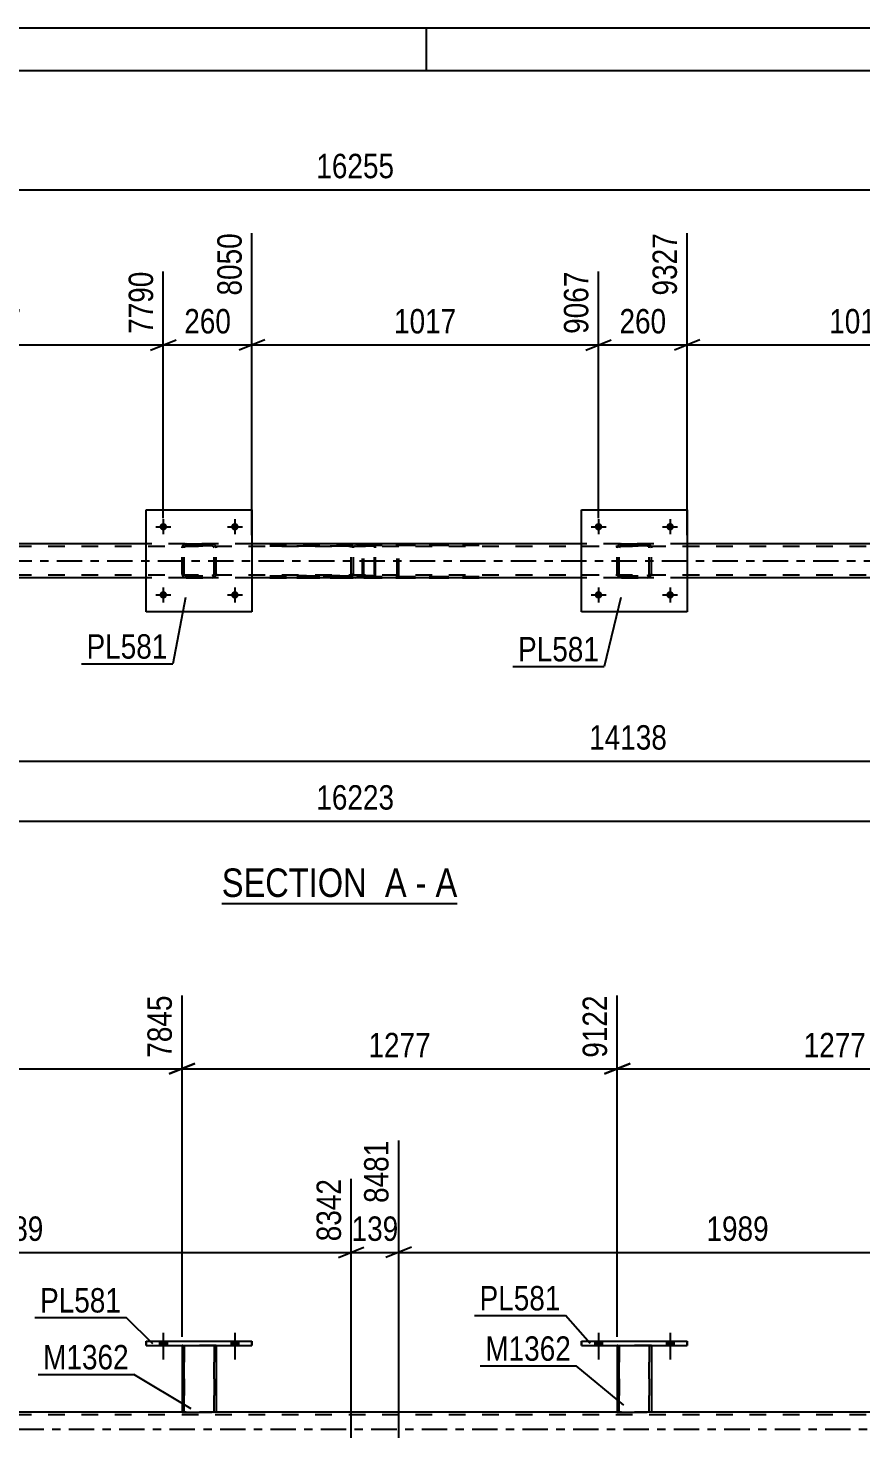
# Model space of a CAD drawing. Header units: millimetres. Extents: x -87 to 754, y -430 to 164.
# Drawn here: x 286.8 to 384.5, y -1 to 164.4 of the extents above; entities that cross this region are included whole.
import ezdxf

# ---------------------------------------------------------------- set-up
doc = ezdxf.new("R2010")
doc.units = ezdxf.units.MM
doc.linetypes.add('DXK_LINE_DOT2', pattern=[3.9198, 1.9599, -1.9599])
doc.linetypes.add('DXK_LINE_DOT3', pattern=[5.9187, 2.979, -0.9799, 0.9799, -0.9799])
doc.styles.add('Arial Narrow', font='ARIALN.TTF', dxfattribs={"height": 0.2})

# ---------------------------------------------------------------- blocks, each defined once
blk = doc.blocks.new('Unknown-814185698-1133')
at = {"color": 5, "linetype": 'Continuous'}
for p, q in [((753.57, 164.39), (-87.43, 164.39)), ((333.57, 159.39), (333.57, 164.39)), ((748.57, 159.39), (-82.43, 159.39))]:
    blk.add_line(p, q, dxfattribs=at)
blk = doc.blocks.new('Unknown-814185698-11 - 2658')
at = {"color": 6, "linetype": 'Continuous'}
blk.add_line((309.53, 61.71), (337.17, 61.71), dxfattribs=at)
at = {"color": 0, "linetype": 'Continuous'}
for points in [[(327.63, 62.46), (327.63, 65.96), (309.53, 65.96), (309.53, 62.46)], [(331.24, 62.46), (331.24, 65.96), (328.68, 65.96), (328.68, 62.46)], [(333.57, 62.46), (333.57, 65.96), (332.29, 65.96), (332.29, 62.46)], [(337.17, 62.46), (337.17, 65.96), (334.62, 65.96), (334.62, 62.46)]]:
    blk.add_wipeout(points, dxfattribs=at)
at = {"color": 7, "linetype": 'Continuous', "style": 'Arial Narrow'}
for s, p in [('SECTION ', (309.53, 62.46)), ('A', (328.68, 62.46)), ('A', (334.62, 62.46)), ('-', (332.29, 62.46))]:
    blk.add_text(s, height=3.34, dxfattribs=at).set_placement(p)
blk = doc.blocks.new('Part-814185698-2726 - 2658')
at = {"color": 2, "linetype": 'Continuous'}
for p, q in [((300.67, 95.9), (300.67, 107.9)), ((300.67, 107.9), (313.07, 107.9)), ((313.07, 107.9), (313.07, 95.9)), ((313.07, 95.9), (300.67, 95.9))]:
    blk.add_line(p, q, dxfattribs=at)
blk = doc.blocks.new('Bolt-814185698-2663 - 2658')
at = {"linetype": 'Continuous'}
for points in [[(303.11, 97.9, -1), (302.23, 97.9, -1)], [(311.51, 97.9, -1), (310.63, 97.9, -1)]]:
    blk.add_hatch(color=1, dxfattribs=at).paths.add_polyline_path(points)
at = {"color": 1, "linetype": 'Continuous'}
for p, q in [((301.79, 97.9), (303.55, 97.9)), ((302.67, 98.78), (302.67, 97.02)), ((310.19, 97.9), (311.95, 97.9)), ((311.07, 98.78), (311.07, 97.02))]:
    blk.add_line(p, q, dxfattribs=at)
blk = doc.blocks.new('Part-814185698-2808 - 2658')
at = {"color": 2, "linetype": 'Continuous'}
for p, q in [((351.75, 95.9), (351.75, 107.9)), ((351.75, 107.9), (364.15, 107.9)), ((364.15, 107.9), (364.15, 95.9)), ((364.15, 95.9), (351.75, 95.9))]:
    blk.add_line(p, q, dxfattribs=at)
blk = doc.blocks.new('Bolt-814185698-2664 - 2658')
at = {"linetype": 'Continuous'}
for points in [[(303.11, 105.9, -1), (302.23, 105.9, -1)], [(311.51, 105.9, -1), (310.63, 105.9, -1)]]:
    blk.add_hatch(color=1, dxfattribs=at).paths.add_polyline_path(points)
at = {"color": 1, "linetype": 'Continuous'}
for p, q in [((301.79, 105.9), (303.55, 105.9)), ((302.67, 106.78), (302.67, 105.02)), ((310.19, 105.9), (311.95, 105.9)), ((311.07, 106.78), (311.07, 105.02))]:
    blk.add_line(p, q, dxfattribs=at)
blk = doc.blocks.new('Part-814185698-2864 - 2658')
at = {"color": 7, "linetype": 'DXK_LINE_DOT2'}
for p, q in [((326.07, 103.7), (326.04, 103.58)), ((326.04, 100.22), (326.04, 103.58)), ((326.21, 103.58), (326.23, 103.64)), ((326.21, 100.22), (326.21, 103.58)), ((326.23, 103.64), (326.26, 103.69)), ((326.38, 103.9), (326.25, 103.88)), ((326.26, 103.69), (326.29, 103.71)), ((326.29, 103.71), (326.32, 103.73)), ((326.32, 103.73), (326.38, 103.74)), ((326.38, 103.9), (329.96, 103.9)), ((326.38, 103.9), (338.14, 103.9)), ((326.38, 103.74), (338.14, 103.74)), ((326.38, 103.74), (329.96, 103.74)), ((329.96, 103.9), (341.71, 103.9)), ((330.09, 103.88), (329.96, 103.9)), ((329.96, 103.74), (341.71, 103.74)), ((329.96, 103.74), (330.02, 103.73)), ((330.02, 103.73), (330.08, 103.69)), ((330.08, 103.69), (330.12, 103.64)), ((330.12, 103.64), (330.13, 103.58)), ((330.13, 100.22), (330.13, 103.58)), ((330.3, 103.58), (330.27, 103.7)), ((330.3, 100.22), (330.3, 103.58)), ((326.04, 100.22), (326.07, 100.1)), ((326.23, 100.16), (326.21, 100.22)), ((326.26, 100.11), (326.23, 100.16)), ((326.25, 99.93), (326.38, 99.9)), ((326.26, 100.11), (326.29, 100.09)), ((326.29, 100.09), (326.32, 100.07)), ((326.32, 100.07), (326.38, 100.06)), ((326.38, 100.06), (338.14, 100.06)), ((326.38, 100.06), (329.96, 100.06)), ((326.38, 99.9), (329.96, 99.9)), ((326.38, 99.9), (338.14, 99.9)), ((330.02, 100.07), (329.96, 100.06)), ((329.96, 100.06), (341.71, 100.06)), ((329.96, 99.9), (330.09, 99.93)), ((329.96, 99.9), (341.71, 99.9)), ((330.08, 100.11), (330.02, 100.07)), ((330.12, 100.16), (330.08, 100.11)), ((330.13, 100.22), (330.12, 100.16)), ((330.27, 100.1), (330.3, 100.22))]:
    blk.add_line(p, q, dxfattribs=at)
for centre, start, end in [((329.97, 103.57), 24.3201, 69.2418), ((326.37, 100.24), 204.3201, 249.2418), ((329.97, 100.24), 290.7585, 335.6802)]:
    blk.add_arc(centre, 0.331, start, end, dxfattribs=at)
blk = doc.blocks.new('Bolt-814185698-2687 - 2658')
at = {"linetype": 'Continuous'}
for points in [[(354.19, 97.9, -1), (353.31, 97.9, -1)], [(362.59, 97.9, -1), (361.71, 97.9, -1)]]:
    blk.add_hatch(color=1, dxfattribs=at).paths.add_polyline_path(points)
at = {"color": 1, "linetype": 'Continuous'}
for p, q in [((352.87, 97.9), (354.63, 97.9)), ((353.75, 98.78), (353.75, 97.02)), ((361.27, 97.9), (363.03, 97.9)), ((362.15, 98.78), (362.15, 97.02))]:
    blk.add_line(p, q, dxfattribs=at)
blk = doc.blocks.new('Bolt-814185698-2688 - 2658')
at = {"linetype": 'Continuous'}
for points in [[(354.19, 105.9, -1), (353.31, 105.9, -1)], [(362.59, 105.9, -1), (361.71, 105.9, -1)]]:
    blk.add_hatch(color=1, dxfattribs=at).paths.add_polyline_path(points)
at = {"color": 1, "linetype": 'Continuous'}
for p, q in [((352.87, 105.9), (354.63, 105.9)), ((353.75, 106.78), (353.75, 105.02)), ((361.27, 105.9), (363.03, 105.9)), ((362.15, 106.78), (362.15, 105.02))]:
    blk.add_line(p, q, dxfattribs=at)
blk = doc.blocks.new('Part-814185698-2721 - 2658')
at = {"color": 7, "linetype": 'DXK_LINE_DOT2'}
for p, q in [((304.87, 103.42), (304.91, 103.61)), ((304.91, 103.61), (304.87, 103.42)), ((304.87, 100.38), (304.87, 103.42)), ((305.13, 103.51), (305.11, 103.42)), ((305.11, 100.38), (305.11, 103.42)), ((305.13, 103.51), (305.18, 103.59)), ((305.18, 103.59), (305.13, 103.51)), ((305.16, 103.87), (305.35, 103.9)), ((305.35, 103.9), (305.16, 103.87)), ((305.18, 103.59), (305.26, 103.64)), ((305.26, 103.64), (305.18, 103.59)), ((305.26, 103.64), (305.35, 103.66)), ((305.35, 103.66), (305.26, 103.64)), ((305.35, 103.9), (308.39, 103.9)), ((305.35, 103.9), (305.35, 103.9)), ((305.35, 103.9), (308.39, 103.9)), ((305.35, 103.66), (308.39, 103.66)), ((305.35, 103.66), (305.35, 103.66)), ((308.39, 103.66), (305.35, 103.66)), ((308.39, 103.9), (308.39, 103.9)), ((308.39, 103.9), (308.57, 103.87)), ((308.57, 103.87), (308.39, 103.9)), ((308.39, 103.66), (308.39, 103.66)), ((308.39, 103.66), (308.48, 103.64)), ((308.48, 103.64), (308.39, 103.66)), ((308.48, 103.64), (308.56, 103.59)), ((308.56, 103.59), (308.48, 103.64)), ((308.56, 103.59), (308.61, 103.51)), ((308.63, 103.42), (308.61, 103.51)), ((308.63, 100.38), (308.63, 103.42)), ((308.83, 103.61), (308.87, 103.42)), ((308.87, 103.42), (308.83, 103.61)), ((308.87, 100.38), (308.87, 103.42)), ((304.91, 100.2), (304.87, 100.38)), ((304.87, 100.38), (304.91, 100.2)), ((305.13, 100.29), (305.11, 100.38)), ((305.18, 100.21), (305.13, 100.29)), ((305.35, 99.9), (305.16, 99.94)), ((305.16, 99.94), (305.35, 99.9)), ((305.26, 100.16), (305.18, 100.21)), ((305.18, 100.21), (305.26, 100.16)), ((305.35, 100.14), (305.26, 100.16)), ((305.26, 100.16), (305.35, 100.14)), ((305.35, 100.14), (308.39, 100.14)), ((305.35, 100.14), (305.35, 100.14)), ((305.35, 100.14), (308.39, 100.14)), ((305.35, 99.9), (308.39, 99.9)), ((305.35, 99.9), (305.35, 99.9)), ((305.35, 99.9), (308.39, 99.9)), ((308.48, 100.16), (308.39, 100.14)), ((308.39, 100.14), (308.48, 100.16)), ((308.39, 100.14), (308.39, 100.14)), ((308.57, 99.94), (308.39, 99.9)), ((308.39, 99.9), (308.57, 99.94)), ((308.39, 99.9), (308.39, 99.9)), ((308.56, 100.21), (308.48, 100.16)), ((308.48, 100.16), (308.56, 100.21)), ((308.61, 100.29), (308.56, 100.21)), ((308.56, 100.21), (308.61, 100.29)), ((308.63, 100.38), (308.61, 100.29)), ((308.87, 100.38), (308.83, 100.2)), ((308.83, 100.2), (308.87, 100.38))]:
    blk.add_line(p, q, dxfattribs=at)
at = {"color": 7, "linetype": 'DXK_LINE_DOT3'}
blk.add_line((306.87, 101.9), (306.87, 101.9), dxfattribs=at)
at = {"color": 7, "linetype": 'DXK_LINE_DOT2'}
for centre, start, end in [((305.35, 103.42), 112.5001, 157.5001), ((305.35, 103.42), 112.5001, 157.5001), ((308.39, 103.42), 22.5001, 67.5001), ((308.39, 103.42), 22.5001, 67.5001), ((305.35, 100.38), 202.5001, 247.5001), ((305.35, 100.38), 202.5001, 247.5001), ((308.39, 100.38), 292.5001, 337.5001), ((308.39, 100.38), 292.5001, 337.5001)]:
    blk.add_arc(centre, 0.48, start, end, dxfattribs=at)
blk = doc.blocks.new('Part-814185698-2803 - 2658')
at = {"color": 7, "linetype": 'DXK_LINE_DOT2'}
for p, q in [((355.95, 103.42), (355.99, 103.61)), ((355.99, 103.61), (355.95, 103.42)), ((355.95, 100.38), (355.95, 103.42)), ((356.21, 103.51), (356.19, 103.42)), ((356.19, 100.38), (356.19, 103.42)), ((356.21, 103.51), (356.26, 103.59)), ((356.26, 103.59), (356.21, 103.51)), ((356.25, 103.87), (356.43, 103.9)), ((356.43, 103.9), (356.25, 103.87)), ((356.26, 103.59), (356.34, 103.64)), ((356.34, 103.64), (356.26, 103.59)), ((356.34, 103.64), (356.43, 103.66)), ((356.43, 103.66), (356.34, 103.64)), ((356.43, 103.9), (359.47, 103.9)), ((356.43, 103.9), (356.43, 103.9)), ((356.43, 103.9), (359.47, 103.9)), ((356.43, 103.66), (359.47, 103.66)), ((356.43, 103.66), (356.43, 103.66)), ((359.47, 103.66), (356.43, 103.66)), ((359.47, 103.9), (359.47, 103.9)), ((359.47, 103.9), (359.65, 103.87)), ((359.65, 103.87), (359.47, 103.9)), ((359.47, 103.66), (359.47, 103.66)), ((359.47, 103.66), (359.56, 103.64)), ((359.56, 103.64), (359.47, 103.66)), ((359.56, 103.64), (359.64, 103.59)), ((359.64, 103.59), (359.56, 103.64)), ((359.64, 103.59), (359.69, 103.51)), ((359.71, 103.42), (359.69, 103.51)), ((359.71, 100.38), (359.71, 103.42)), ((359.91, 103.61), (359.95, 103.42)), ((359.95, 103.42), (359.91, 103.61)), ((359.95, 100.38), (359.95, 103.42)), ((355.99, 100.2), (355.95, 100.38)), ((355.95, 100.38), (355.99, 100.2)), ((356.21, 100.29), (356.19, 100.38)), ((356.26, 100.21), (356.21, 100.29)), ((356.43, 99.9), (356.25, 99.94)), ((356.25, 99.94), (356.43, 99.9)), ((356.34, 100.16), (356.26, 100.21)), ((356.26, 100.21), (356.34, 100.16)), ((356.43, 100.14), (356.34, 100.16)), ((356.34, 100.16), (356.43, 100.14)), ((356.43, 100.14), (359.47, 100.14)), ((356.43, 100.14), (356.43, 100.14)), ((356.43, 100.14), (359.47, 100.14)), ((356.43, 99.9), (359.47, 99.9)), ((356.43, 99.9), (356.43, 99.9)), ((356.43, 99.9), (359.47, 99.9)), ((359.56, 100.16), (359.47, 100.14)), ((359.47, 100.14), (359.56, 100.16)), ((359.47, 100.14), (359.47, 100.14)), ((359.65, 99.94), (359.47, 99.9)), ((359.47, 99.9), (359.65, 99.94)), ((359.47, 99.9), (359.47, 99.9)), ((359.64, 100.21), (359.56, 100.16)), ((359.56, 100.16), (359.64, 100.21)), ((359.69, 100.29), (359.64, 100.21)), ((359.64, 100.21), (359.69, 100.29)), ((359.71, 100.38), (359.69, 100.29)), ((359.95, 100.38), (359.91, 100.2)), ((359.91, 100.2), (359.95, 100.38))]:
    blk.add_line(p, q, dxfattribs=at)
at = {"color": 7, "linetype": 'DXK_LINE_DOT3'}
blk.add_line((357.95, 101.9), (357.95, 101.9), dxfattribs=at)
at = {"color": 7, "linetype": 'DXK_LINE_DOT2'}
for centre, start, end in [((356.43, 103.42), 112.5001, 157.5001), ((356.43, 103.42), 112.5001, 157.5001), ((359.47, 103.42), 22.5001, 67.5001), ((359.47, 103.42), 22.5001, 67.5001), ((356.43, 100.38), 202.5001, 247.5001), ((356.43, 100.38), 202.5001, 247.5001), ((359.47, 100.38), 292.5001, 337.5001), ((359.47, 100.38), 292.5001, 337.5001)]:
    blk.add_arc(centre, 0.48, start, end, dxfattribs=at)
blk = doc.blocks.new('Part-814185698-2781 - 2658')
at = {"color": 7, "linetype": 'DXK_LINE_DOT2'}
for p, q in [((639.97, 103.58), (35.67, 103.58)), ((313.07, 103.9), (300.67, 103.9)), ((364.15, 103.9), (351.75, 103.9)), ((639.97, 100.22), (35.67, 100.22)), ((313.07, 99.9), (300.67, 99.9)), ((364.15, 99.9), (351.75, 99.9))]:
    blk.add_line(p, q, dxfattribs=at)
at = {"color": 2, "linetype": 'Continuous'}
for p, q in [((300.67, 103.9), (261.99, 103.9)), ((351.75, 103.9), (313.07, 103.9)), ((402.83, 103.9), (364.15, 103.9)), ((300.67, 99.9), (261.99, 99.9)), ((351.75, 99.9), (313.07, 99.9)), ((402.83, 99.9), (364.15, 99.9))]:
    blk.add_line(p, q, dxfattribs=at)
at = {"color": 7, "linetype": 'DXK_LINE_DOT3'}
blk.add_line((35.67, 101.9), (639.97, 101.9), dxfattribs=at)
blk = doc.blocks.new('Part-814185698-2961 - 2658')
at = {"color": 7, "linetype": 'DXK_LINE_DOT2'}
for p, q in [((315.16, 103.9), (325.23, 103.9)), ((315.16, 103.66), (325.23, 103.66)), ((327.32, 103.9), (318.35, 103.9)), ((318.35, 103.66), (327.32, 103.66)), ((324.75, 103.56), (324.72, 103.42)), ((324.72, 100.38), (324.72, 103.42)), ((324.76, 103.61), (324.75, 103.56)), ((324.98, 103.42), (324.99, 103.51)), ((324.98, 100.38), (324.98, 103.42)), ((324.99, 103.51), (325.05, 103.59)), ((325.23, 103.9), (325.03, 103.87)), ((325.05, 103.59), (325.13, 103.64)), ((325.13, 103.64), (325.23, 103.66)), ((325.23, 103.9), (327.32, 103.9)), ((327.32, 103.66), (325.23, 103.66)), ((326.04, 103.9), (326.04, 103.66)), ((327.42, 103.87), (327.32, 103.9)), ((327.32, 103.66), (327.37, 103.64)), ((327.37, 103.64), (327.41, 103.59)), ((327.41, 103.59), (327.44, 103.51)), ((327.51, 103.76), (327.42, 103.87)), ((327.44, 103.51), (327.45, 103.42)), ((327.45, 100.38), (327.45, 103.42)), ((327.57, 103.61), (327.51, 103.76)), ((327.59, 103.42), (327.57, 103.61)), ((327.59, 100.38), (327.59, 103.42)), ((315.16, 100.14), (326.04, 100.14)), ((315.16, 99.9), (325.23, 99.9)), ((327.32, 100.14), (318.35, 100.14)), ((318.35, 99.9), (327.32, 99.9)), ((324.72, 100.38), (324.74, 100.3)), ((324.74, 100.3), (324.76, 100.2)), ((324.99, 100.29), (324.98, 100.38)), ((325.05, 100.21), (324.99, 100.29)), ((325.03, 99.94), (325.23, 99.9)), ((325.13, 100.16), (325.05, 100.21)), ((325.23, 100.14), (325.13, 100.16)), ((327.32, 99.9), (325.23, 99.9)), ((326.04, 99.9), (326.04, 100.14)), ((326.04, 100.14), (327.32, 100.14)), ((327.37, 100.16), (327.32, 100.14)), ((327.32, 99.9), (327.42, 99.94)), ((327.41, 100.21), (327.37, 100.16)), ((327.44, 100.29), (327.41, 100.21)), ((327.42, 99.94), (327.51, 100.04)), ((327.45, 100.38), (327.44, 100.29)), ((327.51, 100.04), (327.57, 100.2)), ((327.57, 100.2), (327.59, 100.38))]:
    blk.add_line(p, q, dxfattribs=at)
blk.add_arc((325.21, 100.4), 0.492, 203.8496, 248.806, dxfattribs=at)
blk = doc.blocks.new('Bolt-814185698-4129 - 3674')
at = {"linetype": 'Continuous'}
for points in [[(353.31, 9.84), (354.19, 9.84), (354.19, 10.32), (353.31, 10.32)], [(361.71, 9.84), (362.59, 9.84), (362.59, 10.32), (361.71, 10.32)]]:
    blk.add_hatch(color=1, dxfattribs=at).paths.add_polyline_path(points)
at = {"color": 1, "linetype": 'Continuous'}
for p, q in [((353.31, 10.32), (353.31, 9.84)), ((353.75, 11.32), (353.75, 8.2)), ((354.19, 10.32), (354.19, 9.84)), ((361.71, 10.32), (361.71, 9.84)), ((362.15, 11.32), (362.15, 8.2)), ((362.59, 10.32), (362.59, 9.84))]:
    blk.add_line(p, q, dxfattribs=at)
blk = doc.blocks.new('Bolt-814185698-4140 - 3674')
at = {"linetype": 'Continuous'}
for points in [[(302.23, 9.84), (303.11, 9.84), (303.11, 10.32), (302.23, 10.32)], [(310.63, 9.84), (311.51, 9.84), (311.51, 10.32), (310.63, 10.32)]]:
    blk.add_hatch(color=1, dxfattribs=at).paths.add_polyline_path(points)
at = {"color": 1, "linetype": 'Continuous'}
for p, q in [((302.23, 10.32), (302.23, 9.84)), ((302.67, 11.32), (302.67, 8.2)), ((303.11, 10.32), (303.11, 9.84)), ((310.63, 10.32), (310.63, 9.84)), ((311.07, 11.32), (311.07, 8.2)), ((311.51, 10.32), (311.51, 9.84))]:
    blk.add_line(p, q, dxfattribs=at)
blk = doc.blocks.new('Part-814185698-3885 - 3674')
at = {"color": 7, "linetype": 'DXK_LINE_DOT2'}
for p, q in [((639.97, 1.68), (25.23, 1.68)), ((308.87, 2), (304.87, 2)), ((359.95, 2), (355.95, 2))]:
    blk.add_line(p, q, dxfattribs=at)
at = {"color": 2, "linetype": 'Continuous'}
for p, q in [((304.87, 2), (257.79, 2)), ((355.95, 2), (308.87, 2)), ((407.03, 2), (359.95, 2))]:
    blk.add_line(p, q, dxfattribs=at)
at = {"color": 7, "linetype": 'DXK_LINE_DOT3'}
blk.add_line((25.23, 0), (639.97, 0), dxfattribs=at)
blk = doc.blocks.new('Part-814185698-3997 - 3674')
at = {"color": 2, "linetype": 'Continuous'}
for p, q in [((355.95, 9.84), (355.95, 2)), ((359.95, 9.84), (359.95, 2)), ((355.95, 2), (355.95, 2)), ((355.95, 2), (359.47, 2)), ((359.81, 2), (359.47, 2)), ((359.91, 2), (359.81, 2)), ((359.95, 2), (359.91, 2)), ((359.95, 2), (359.95, 2))]:
    blk.add_line(p, q, dxfattribs=at)
at = {"color": 7, "linetype": 'DXK_LINE_DOT2'}
for p, q in [((359.95, 9.84), (355.95, 9.84)), ((355.95, 9.84), (355.95, 2)), ((355.95, 9.84), (355.95, 9.84)), ((356.19, 2), (356.19, 9.84)), ((356.19, 9.84), (356.19, 2)), ((359.71, 2), (359.71, 9.84)), ((359.71, 9.84), (359.71, 2)), ((359.95, 9.84), (359.95, 9.84)), ((359.95, 9.84), (359.95, 9.84)), ((359.95, 9.84), (359.95, 2)), ((355.95, 2), (355.95, 2)), ((356.19, 2), (356.19, 2)), ((356.43, 2), (356.19, 2)), ((356.43, 2), (356.43, 2)), ((356.43, 2), (356.43, 2)), ((359.65, 2), (359.47, 2)), ((359.81, 2), (359.56, 2)), ((359.69, 2), (359.71, 2)), ((359.71, 2), (359.71, 2))]:
    blk.add_line(p, q, dxfattribs=at)
blk = doc.blocks.new('Part-814185698-4002 - 3674')
at = {"color": 2, "linetype": 'Continuous'}
for p, q in [((351.75, 9.84), (351.75, 10.32)), ((351.75, 10.32), (351.75, 10.32)), ((351.75, 10.32), (364.15, 10.32)), ((364.15, 10.32), (364.15, 9.84)), ((364.15, 10.32), (364.15, 10.32)), ((351.75, 9.84), (351.75, 9.84)), ((351.75, 9.84), (364.15, 9.84)), ((364.15, 9.84), (364.15, 9.84))]:
    blk.add_line(p, q, dxfattribs=at)
at = {"color": 7, "linetype": 'DXK_LINE_DOT2'}
for p, q in [((351.75, 10.32), (351.75, 9.84)), ((351.75, 10.32), (364.15, 10.32)), ((364.15, 9.84), (364.15, 10.32)), ((351.75, 9.84), (364.15, 9.84))]:
    blk.add_line(p, q, dxfattribs=at)
blk = doc.blocks.new('Part-814185698-4072 - 3674')
at = {"color": 2, "linetype": 'Continuous'}
for p, q in [((304.87, 9.84), (304.87, 2)), ((308.87, 9.84), (308.87, 2)), ((304.87, 2), (304.87, 2)), ((304.87, 2), (308.39, 2)), ((308.73, 2), (308.39, 2)), ((308.83, 2), (308.73, 2)), ((308.87, 2), (308.83, 2)), ((308.87, 2), (308.87, 2))]:
    blk.add_line(p, q, dxfattribs=at)
at = {"color": 7, "linetype": 'DXK_LINE_DOT2'}
for p, q in [((308.87, 9.84), (304.87, 9.84)), ((304.87, 9.84), (304.87, 2)), ((304.87, 9.84), (304.87, 9.84)), ((305.11, 2), (305.11, 9.84)), ((305.11, 9.84), (305.11, 2)), ((308.63, 2), (308.63, 9.84)), ((308.63, 9.84), (308.63, 2)), ((308.87, 9.84), (308.87, 9.84)), ((308.87, 9.84), (308.87, 9.84)), ((308.87, 9.84), (308.87, 2)), ((304.87, 2), (304.87, 2)), ((305.11, 2), (305.11, 2)), ((305.35, 2), (305.11, 2)), ((305.35, 2), (305.35, 2)), ((305.35, 2), (305.35, 2)), ((308.57, 2), (308.39, 2)), ((308.73, 2), (308.48, 2)), ((308.61, 2), (308.63, 2)), ((308.63, 2), (308.63, 2))]:
    blk.add_line(p, q, dxfattribs=at)
blk = doc.blocks.new('Part-814185698-4077 - 3674')
at = {"color": 2, "linetype": 'Continuous'}
for p, q in [((300.67, 9.84), (300.67, 10.32)), ((300.67, 10.32), (300.67, 10.32)), ((300.67, 10.32), (313.07, 10.32)), ((313.07, 10.32), (313.07, 9.84)), ((313.07, 10.32), (313.07, 10.32)), ((300.67, 9.84), (300.67, 9.84)), ((300.67, 9.84), (313.07, 9.84)), ((313.07, 9.84), (313.07, 9.84))]:
    blk.add_line(p, q, dxfattribs=at)
at = {"color": 7, "linetype": 'DXK_LINE_DOT2'}
for p, q in [((300.67, 10.32), (300.67, 9.84)), ((300.67, 10.32), (313.07, 10.32)), ((313.07, 9.84), (313.07, 10.32)), ((300.67, 9.84), (313.07, 9.84))]:
    blk.add_line(p, q, dxfattribs=at)
blk = doc.blocks.new('Bolt-814185698-4141 - 3674')
at = {"linetype": 'Continuous'}
for points in [[(302.23, 9.84), (303.11, 9.84), (303.11, 10.32), (302.23, 10.32)], [(310.63, 9.84), (311.51, 9.84), (311.51, 10.32), (310.63, 10.32)]]:
    blk.add_hatch(color=1, dxfattribs=at).paths.add_polyline_path(points)
at = {"color": 1, "linetype": 'Continuous'}
for p, q in [((302.23, 10.32), (302.23, 9.84)), ((302.67, 11.32), (302.67, 8.2)), ((303.11, 10.32), (303.11, 9.84)), ((310.63, 10.32), (310.63, 9.84)), ((311.07, 11.32), (311.07, 8.2)), ((311.51, 10.32), (311.51, 9.84))]:
    blk.add_line(p, q, dxfattribs=at)
blk = doc.blocks.new('Bolt-814185698-4128 - 3674')
at = {"linetype": 'Continuous'}
for points in [[(353.31, 9.84), (354.19, 9.84), (354.19, 10.32), (353.31, 10.32)], [(361.71, 9.84), (362.59, 9.84), (362.59, 10.32), (361.71, 10.32)]]:
    blk.add_hatch(color=1, dxfattribs=at).paths.add_polyline_path(points)
at = {"color": 1, "linetype": 'Continuous'}
for p, q in [((353.31, 10.32), (353.31, 9.84)), ((353.75, 11.32), (353.75, 8.2)), ((354.19, 10.32), (354.19, 9.84)), ((361.71, 10.32), (361.71, 9.84)), ((362.15, 11.32), (362.15, 8.2)), ((362.59, 10.32), (362.59, 9.84))]:
    blk.add_line(p, q, dxfattribs=at)
blk = doc.blocks.new('StraightDimension-814185698-3009 - 2658')
at = {"color": 7, "linetype": 'Continuous'}
blk.add_line((10.44, 71.36), (639.97, 71.36), dxfattribs=at)
at = {"color": 0}
blk.add_wipeout([(330.37, 72.11), (330.37, 76.31), (320.03, 76.31), (320.03, 72.11)], dxfattribs=at)
at = {"color": 3, "style": 'Arial Narrow'}
blk.add_text('16223', height=2.863, dxfattribs=at).set_placement((320.63, 72.71))
blk = doc.blocks.new('StraightDimension-814185698-3125 - 2658')
at = {"color": 7, "linetype": 'Continuous'}
blk.add_line((9.79, 145.44), (640.61, 145.44), dxfattribs=at)
at = {"color": 0}
blk.add_wipeout([(330.37, 146.19), (330.37, 150.39), (320.03, 150.39), (320.03, 146.19)], dxfattribs=at)
at = {"color": 3, "style": 'Arial Narrow'}
blk.add_text('16255', height=2.863, dxfattribs=at).set_placement((320.63, 146.79))
blk = doc.blocks.new('StraightDimension-814185698-3148 - 2658')
at = {"color": 7, "linetype": 'Continuous'}
blk.add_line((74.46, 78.4), (639.97, 78.4), dxfattribs=at)
at = {"color": 0}
blk.add_wipeout([(362.39, 79.15), (362.39, 83.35), (352.05, 83.35), (352.05, 79.15)], dxfattribs=at)
at = {"color": 3, "style": 'Arial Narrow'}
blk.add_text('14138', height=2.863, dxfattribs=at).set_placement((352.65, 79.75))
blk = doc.blocks.new('StraightDimension-814185698-3553 - 2658')
at = {"color": 7, "linetype": 'Continuous'}
for p, q in [((261.99, 104.9), (261.99, 140.34)), ((302.67, 106.9), (302.67, 135.84)), ((263.49, 127.83), (260.49, 126.63)), ((301.17, 126.63), (304.17, 127.83)), ((261.99, 127.23), (302.67, 127.23))]:
    blk.add_line(p, q, dxfattribs=at)
at = {"color": 0, "linetype": 'Continuous'}
blk.add_wipeout([(302.07, 136.44), (297.87, 136.44), (297.87, 127.93), (302.07, 127.93)], dxfattribs=at)
at = {"color": 0}
blk.add_wipeout([(286.58, 127.98), (286.58, 132.18), (278.07, 132.18), (278.07, 127.98)], dxfattribs=at)
at = {"color": 3, "linetype": 'Continuous', "style": 'Arial Narrow'}
blk.add_text('7790', height=2.863, rotation=90.0002, dxfattribs=at).set_placement((301.47, 128.53))
at = {"color": 3, "style": 'Arial Narrow'}
blk.add_text('1017', height=2.863, dxfattribs=at).set_placement((278.67, 128.58))
blk = doc.blocks.new('StraightDimension-814185698-3571 - 2658')
at = {"color": 7, "linetype": 'Continuous'}
for p, q in [((313.07, 104.9), (313.07, 140.34)), ((302.67, 106.9), (302.67, 135.84)), ((301.17, 126.63), (304.17, 127.83)), ((314.57, 127.83), (311.57, 126.63)), ((302.67, 127.23), (313.07, 127.23))]:
    blk.add_line(p, q, dxfattribs=at)
at = {"color": 0}
blk.add_wipeout([(311.21, 127.98), (311.21, 132.18), (304.53, 132.18), (304.53, 127.98)], dxfattribs=at)
at = {"color": 3, "style": 'Arial Narrow'}
blk.add_text('260', height=2.863, dxfattribs=at).set_placement((305.13, 128.58))
at = {"color": 0, "linetype": 'Continuous'}
blk.add_wipeout([(312.47, 140.94), (308.27, 140.94), (308.27, 132.43), (312.47, 132.43)], dxfattribs=at)
at = {"color": 3, "linetype": 'Continuous', "style": 'Arial Narrow'}
blk.add_text('8050', height=2.863, rotation=90.0002, dxfattribs=at).set_placement((311.87, 133.03))
blk = doc.blocks.new('StraightDimension-814185698-3589 - 2658')
at = {"color": 7, "linetype": 'Continuous'}
for p, q in [((313.07, 104.9), (313.07, 140.34)), ((353.75, 106.9), (353.75, 135.84)), ((314.57, 127.83), (311.57, 126.63)), ((352.25, 126.63), (355.25, 127.83)), ((313.07, 127.23), (353.75, 127.23))]:
    blk.add_line(p, q, dxfattribs=at)
at = {"color": 0, "linetype": 'Continuous'}
blk.add_wipeout([(353.15, 136.44), (348.95, 136.44), (348.95, 127.93), (353.15, 127.93)], dxfattribs=at)
at = {"color": 0}
blk.add_wipeout([(337.67, 127.98), (337.67, 132.18), (329.15, 132.18), (329.15, 127.98)], dxfattribs=at)
at = {"color": 3, "linetype": 'Continuous', "style": 'Arial Narrow'}
blk.add_text('9067', height=2.863, rotation=90.0002, dxfattribs=at).set_placement((352.55, 128.53))
at = {"color": 3, "style": 'Arial Narrow'}
blk.add_text('1017', height=2.863, dxfattribs=at).set_placement((329.75, 128.58))
blk = doc.blocks.new('StraightDimension-814185698-3607 - 2658')
at = {"color": 7, "linetype": 'Continuous'}
for p, q in [((364.15, 104.9), (364.15, 140.34)), ((353.75, 106.9), (353.75, 135.84)), ((352.25, 126.63), (355.25, 127.83)), ((365.65, 127.83), (362.65, 126.63)), ((353.75, 127.23), (364.15, 127.23))]:
    blk.add_line(p, q, dxfattribs=at)
at = {"color": 0}
blk.add_wipeout([(362.29, 127.98), (362.29, 132.18), (355.61, 132.18), (355.61, 127.98)], dxfattribs=at)
at = {"color": 3, "style": 'Arial Narrow'}
blk.add_text('260', height=2.863, dxfattribs=at).set_placement((356.21, 128.58))
at = {"color": 0, "linetype": 'Continuous'}
blk.add_wipeout([(363.55, 140.94), (359.35, 140.94), (359.35, 132.43), (363.55, 132.43)], dxfattribs=at)
at = {"color": 3, "linetype": 'Continuous', "style": 'Arial Narrow'}
blk.add_text('9327', height=2.863, rotation=90.0002, dxfattribs=at).set_placement((362.95, 133.03))
blk = doc.blocks.new('StraightDimension-814185698-3625 - 2658')
at = {"color": 7, "linetype": 'Continuous'}
for p, q in [((364.15, 104.9), (364.15, 140.34)), ((404.83, 106.9), (404.83, 137.67)), ((365.65, 127.83), (362.65, 126.63)), ((403.33, 126.63), (406.33, 127.83)), ((364.15, 127.23), (404.83, 127.23))]:
    blk.add_line(p, q, dxfattribs=at)
at = {"color": 0, "linetype": 'Continuous'}
blk.add_wipeout([(404.23, 138.27), (400.03, 138.27), (400.03, 127.93), (404.23, 127.93)], dxfattribs=at)
at = {"color": 0}
blk.add_wipeout([(388.75, 127.98), (388.75, 132.18), (380.23, 132.18), (380.23, 127.98)], dxfattribs=at)
at = {"color": 3, "linetype": 'Continuous', "style": 'Arial Narrow'}
blk.add_text('10344', height=2.863, rotation=90.0002, dxfattribs=at).set_placement((403.63, 128.53))
at = {"color": 3, "style": 'Arial Narrow'}
blk.add_text('1017', height=2.863, dxfattribs=at).set_placement((380.83, 128.58))
blk = doc.blocks.new('StraightDimension-814185698-4874 - 3674')
at = {"color": 7, "linetype": 'Continuous'}
for p, q in [((330.3, -1), (330.3, 33.87)), ((324.72, -1), (324.72, 29.37)), ((323.22, 20.16), (326.22, 21.36)), ((324.72, 20.76), (330.3, 20.76)), ((331.8, 21.36), (328.8, 20.16))]:
    blk.add_line(p, q, dxfattribs=at)
at = {"color": 0}
blk.add_wipeout([(330.85, 21.51), (330.85, 25.71), (324.17, 25.71), (324.17, 21.51)], dxfattribs=at)
at = {"color": 3, "style": 'Arial Narrow'}
blk.add_text('139', height=2.863, dxfattribs=at).set_placement((324.77, 22.11))
at = {"color": 0, "linetype": 'Continuous'}
blk.add_wipeout([(329.7, 34.47), (325.5, 34.47), (325.5, 25.96), (329.7, 25.96)], dxfattribs=at)
at = {"color": 3, "linetype": 'Continuous', "style": 'Arial Narrow'}
blk.add_text('8481', height=2.863, rotation=90.0002, dxfattribs=at).set_placement((329.1, 26.56))
blk = doc.blocks.new('StraightDimension-814185698-5124 - 3674')
at = {"color": 7, "linetype": 'Continuous'}
for p, q in [((253.79, 10.84), (253.79, 50.91)), ((304.87, 10.84), (304.87, 50.91)), ((255.29, 42.9), (252.29, 41.7)), ((253.79, 42.3), (304.87, 42.3)), ((303.37, 41.7), (306.37, 42.9))]:
    blk.add_line(p, q, dxfattribs=at)
at = {"color": 0, "linetype": 'Continuous'}
blk.add_wipeout([(304.27, 51.51), (300.07, 51.51), (300.07, 43), (304.27, 43)], dxfattribs=at)
at = {"color": 0}
blk.add_wipeout([(283.58, 43.05), (283.58, 47.25), (275.07, 47.25), (275.07, 43.05)], dxfattribs=at)
at = {"color": 3, "linetype": 'Continuous', "style": 'Arial Narrow'}
blk.add_text('7845', height=2.863, rotation=90.0002, dxfattribs=at).set_placement((303.67, 43.6))
at = {"color": 3, "style": 'Arial Narrow'}
blk.add_text('1277', height=2.863, dxfattribs=at).set_placement((275.67, 43.65))
blk = doc.blocks.new('StraightDimension-814185698-5134 - 3674')
at = {"color": 7, "linetype": 'Continuous'}
for p, q in [((304.87, 10.84), (304.87, 50.91)), ((355.95, 10.84), (355.95, 50.91)), ((306.37, 42.9), (303.37, 41.7)), ((304.87, 42.3), (355.95, 42.3)), ((354.45, 41.7), (357.45, 42.9))]:
    blk.add_line(p, q, dxfattribs=at)
at = {"color": 0, "linetype": 'Continuous'}
blk.add_wipeout([(355.35, 51.51), (351.15, 51.51), (351.15, 43), (355.35, 43)], dxfattribs=at)
at = {"color": 0}
blk.add_wipeout([(334.67, 43.05), (334.67, 47.25), (326.15, 47.25), (326.15, 43.05)], dxfattribs=at)
at = {"color": 3, "linetype": 'Continuous', "style": 'Arial Narrow'}
blk.add_text('9122', height=2.863, rotation=90.0002, dxfattribs=at).set_placement((354.75, 43.6))
at = {"color": 3, "style": 'Arial Narrow'}
blk.add_text('1277', height=2.863, dxfattribs=at).set_placement((326.75, 43.65))
blk = doc.blocks.new('StraightDimension-814185698-4855 - 3674')
at = {"color": 7, "linetype": 'Continuous'}
for p, q in [((330.3, -1), (330.3, 33.87)), ((409.86, -1), (409.86, 31.2)), ((331.8, 21.36), (328.8, 20.16)), ((330.3, 20.76), (409.86, 20.76)), ((408.36, 20.16), (411.36, 21.36))]:
    blk.add_line(p, q, dxfattribs=at)
at = {"color": 0, "linetype": 'Continuous'}
blk.add_wipeout([(409.26, 31.8), (405.06, 31.8), (405.06, 21.46), (409.26, 21.46)], dxfattribs=at)
at = {"color": 0}
blk.add_wipeout([(374.33, 21.51), (374.33, 25.71), (365.82, 25.71), (365.82, 21.51)], dxfattribs=at)
at = {"color": 3, "linetype": 'Continuous', "style": 'Arial Narrow'}
blk.add_text('10470', height=2.863, rotation=90.0002, dxfattribs=at).set_placement((408.66, 22.06))
at = {"color": 3, "style": 'Arial Narrow'}
blk.add_text('1989', height=2.863, dxfattribs=at).set_placement((366.42, 22.11))
blk = doc.blocks.new('StraightDimension-814185698-4893 - 3674')
at = {"color": 7, "linetype": 'Continuous'}
for p, q in [((245.16, -1), (245.16, 33.87)), ((324.72, -1), (324.72, 29.37)), ((246.66, 21.36), (243.66, 20.16)), ((245.16, 20.76), (324.72, 20.76)), ((323.22, 20.16), (326.22, 21.36))]:
    blk.add_line(p, q, dxfattribs=at)
at = {"color": 0, "linetype": 'Continuous'}
blk.add_wipeout([(324.12, 29.97), (319.92, 29.97), (319.92, 21.46), (324.12, 21.46)], dxfattribs=at)
at = {"color": 0}
blk.add_wipeout([(289.2, 21.51), (289.2, 25.71), (280.69, 25.71), (280.69, 21.51)], dxfattribs=at)
at = {"color": 3, "linetype": 'Continuous', "style": 'Arial Narrow'}
blk.add_text('8342', height=2.863, rotation=90.0002, dxfattribs=at).set_placement((323.52, 22.06))
at = {"color": 3, "style": 'Arial Narrow'}
blk.add_text('1989', height=2.863, dxfattribs=at).set_placement((281.29, 22.11))
blk = doc.blocks.new('StraightDimension-814185698-5144 - 3674')
at = {"color": 7, "linetype": 'Continuous'}
for p, q in [((407.03, 10.84), (407.03, 52.74)), ((355.95, 10.84), (355.95, 50.91)), ((357.45, 42.9), (354.45, 41.7)), ((355.95, 42.3), (407.03, 42.3)), ((405.53, 41.7), (408.53, 42.9))]:
    blk.add_line(p, q, dxfattribs=at)
at = {"color": 0, "linetype": 'Continuous'}
blk.add_wipeout([(406.43, 53.34), (402.23, 53.34), (402.23, 43), (406.43, 43)], dxfattribs=at)
at = {"color": 0}
blk.add_wipeout([(385.75, 43.05), (385.75, 47.25), (377.23, 47.25), (377.23, 43.05)], dxfattribs=at)
at = {"color": 3, "linetype": 'Continuous', "style": 'Arial Narrow'}
blk.add_text('10399', height=2.863, rotation=90.0002, dxfattribs=at).set_placement((405.83, 43.6))
at = {"color": 3, "style": 'Arial Narrow'}
blk.add_text('1277', height=2.863, dxfattribs=at).set_placement((377.83, 43.65))
blk = doc.blocks.new('Mark-814185698-2804 - 2658')
at = {"color": 0}
blk.add_wipeout([(353.82, 90.1), (353.82, 93.1), (344.31, 93.1), (344.31, 90.1)], dxfattribs=at)
blk.add_wipeout([(353.82, 90.1), (353.82, 93.1), (344.31, 93.1), (344.31, 90.1)], dxfattribs=at)
at = {"color": 30, "linetype": 'Continuous'}
for p in [(356.35, 97.61), (343.71, 89.5)]:
    blk.add_line(p, (354.42, 89.5), dxfattribs=at)
at = {"color": 3, "style": 'Arial Narrow'}
blk.add_text('PL581', height=2.863, dxfattribs=at).set_placement((344.31, 90.1))
blk = doc.blocks.new('Mark-814185698-2722 - 2658')
at = {"color": 0}
blk.add_wipeout([(303.17, 90.42), (303.17, 93.42), (293.66, 93.42), (293.66, 90.42)], dxfattribs=at)
blk.add_wipeout([(303.17, 90.42), (303.17, 93.42), (293.66, 93.42), (293.66, 90.42)], dxfattribs=at)
at = {"color": 30, "linetype": 'Continuous'}
for p in [(305.27, 97.61), (293.06, 89.82)]:
    blk.add_line(p, (303.77, 89.82), dxfattribs=at)
at = {"color": 3, "style": 'Arial Narrow'}
blk.add_text('PL581', height=2.863, dxfattribs=at).set_placement((293.66, 90.42))
blk = doc.blocks.new('Mark-814185698-4073 - 3674')
at = {"color": 0}
blk.add_wipeout([(297.72, 13.7), (297.72, 16.7), (288.21, 16.7), (288.21, 13.7)], dxfattribs=at)
blk.add_wipeout([(297.72, 13.7), (297.72, 16.7), (288.21, 16.7), (288.21, 13.7)], dxfattribs=at)
at = {"color": 30, "linetype": 'Continuous'}
for p in [(287.61, 13.1), (301.44, 10.02)]:
    blk.add_line(p, (298.32, 13.1), dxfattribs=at)
at = {"color": 3, "style": 'Arial Narrow'}
blk.add_text('PL581', height=2.863, dxfattribs=at).set_placement((288.21, 13.7))
blk = doc.blocks.new('Mark-814185698-3993 - 3674')
at = {"color": 0}
blk.add_wipeout([(350.53, 8.04), (350.53, 11.04), (340.47, 11.04), (340.47, 8.04)], dxfattribs=at)
blk.add_wipeout([(350.53, 8.04), (350.53, 11.04), (340.47, 11.04), (340.47, 8.04)], dxfattribs=at)
at = {"color": 30, "linetype": 'Continuous'}
for p in [(339.87, 7.44), (356.71, 2.83)]:
    blk.add_line(p, (351.13, 7.44), dxfattribs=at)
at = {"color": 3, "style": 'Arial Narrow'}
blk.add_text('M1362', height=2.863, dxfattribs=at).set_placement((340.47, 8.04))
blk = doc.blocks.new('Mark-814185698-3998 - 3674')
at = {"color": 0}
blk.add_wipeout([(349.29, 13.95), (349.29, 16.95), (339.79, 16.95), (339.79, 13.95)], dxfattribs=at)
blk.add_wipeout([(349.29, 13.95), (349.29, 16.95), (339.79, 16.95), (339.79, 13.95)], dxfattribs=at)
at = {"color": 30, "linetype": 'Continuous'}
for p in [(339.19, 13.35), (352.77, 10.06)]:
    blk.add_line(p, (349.89, 13.35), dxfattribs=at)
at = {"color": 3, "style": 'Arial Narrow'}
blk.add_text('PL581', height=2.863, dxfattribs=at).set_placement((339.79, 13.95))
blk = doc.blocks.new('Mark-814185698-4068 - 3674')
at = {"color": 0}
blk.add_wipeout([(298.62, 7.03), (298.62, 10.03), (288.57, 10.03), (288.57, 7.03)], dxfattribs=at)
blk.add_wipeout([(298.62, 7.03), (298.62, 10.03), (288.57, 10.03), (288.57, 7.03)], dxfattribs=at)
at = {"color": 30, "linetype": 'Continuous'}
for p in [(287.97, 6.43), (305.95, 2.41)]:
    blk.add_line(p, (299.22, 6.43), dxfattribs=at)
at = {"color": 3, "style": 'Arial Narrow'}
blk.add_text('M1362', height=2.863, dxfattribs=at).set_placement((288.57, 7.03))

msp = doc.modelspace()

# ---------------------------------------------------------------- block references
for name in ['Unknown-814185698-1133', 'Part-814185698-2726 - 2658', 'Part-814185698-2808 - 2658', 'Bolt-814185698-2664 - 2658', 'Bolt-814185698-2688 - 2658', 'Part-814185698-2781 - 2658', 'Part-814185698-2721 - 2658', 'Part-814185698-2961 - 2658', 'Part-814185698-2864 - 2658', 'Part-814185698-2803 - 2658', 'Bolt-814185698-2663 - 2658', 'Bolt-814185698-2687 - 2658', 'Part-814185698-4077 - 3674', 'Bolt-814185698-4140 - 3674', 'Bolt-814185698-4141 - 3674', 'Part-814185698-4002 - 3674', 'Bolt-814185698-4129 - 3674', 'Bolt-814185698-4128 - 3674', 'Part-814185698-4072 - 3674', 'Part-814185698-3997 - 3674', 'Part-814185698-3885 - 3674']:
    msp.add_blockref(name, (0, 0))

# ---------------------------------------------------------------- next in the draw order: block references
for name in ['StraightDimension-814185698-3125 - 2658', 'StraightDimension-814185698-3009 - 2658', 'Unknown-814185698-11 - 2658', 'StraightDimension-814185698-5124 - 3674', 'StraightDimension-814185698-4874 - 3674']:
    msp.add_blockref(name, (0, 0))

# ---------------------------------------------------------------- next in the draw order: block references
for name in ['StraightDimension-814185698-3553 - 2658', 'StraightDimension-814185698-3148 - 2658', 'StraightDimension-814185698-5134 - 3674']:
    msp.add_blockref(name, (0, 0))

# ---------------------------------------------------------------- next in the draw order: block references
for name in ['StraightDimension-814185698-3571 - 2658', 'Mark-814185698-2722 - 2658', 'Mark-814185698-2804 - 2658', 'StraightDimension-814185698-4893 - 3674', 'StraightDimension-814185698-4855 - 3674']:
    msp.add_blockref(name, (0, 0))

# ---------------------------------------------------------------- next in the draw order: block references
for name in ['StraightDimension-814185698-3589 - 2658', 'StraightDimension-814185698-5144 - 3674', 'Mark-814185698-4073 - 3674']:
    msp.add_blockref(name, (0, 0))

# ---------------------------------------------------------------- next in the draw order: block references
for name in ['StraightDimension-814185698-3607 - 2658', 'Mark-814185698-4068 - 3674', 'Mark-814185698-3993 - 3674']:
    msp.add_blockref(name, (0, 0))

# ---------------------------------------------------------------- next in the draw order: block references
for name in ['StraightDimension-814185698-3625 - 2658', 'Mark-814185698-3998 - 3674']:
    msp.add_blockref(name, (0, 0))

doc.saveas('drawing.dxf')
